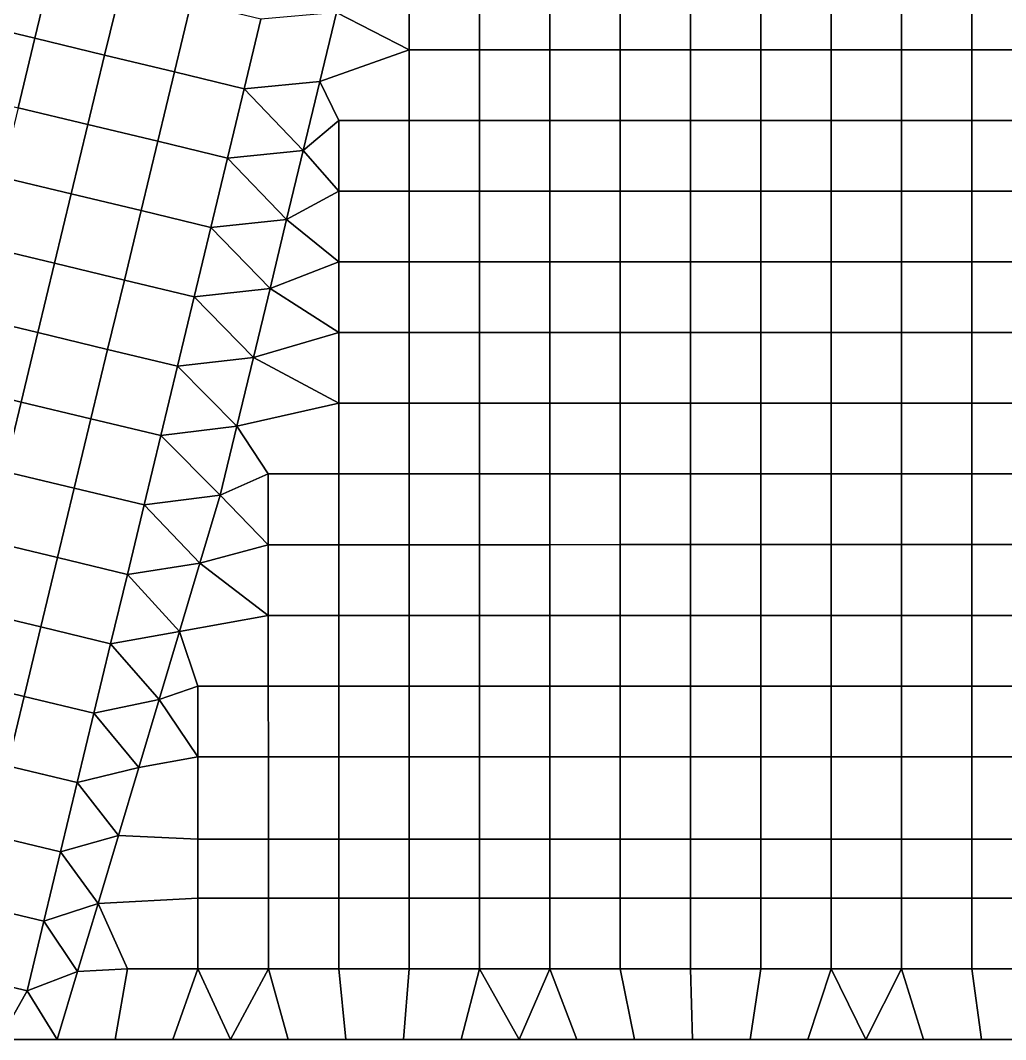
# Model space of a CAD drawing. Extents: x 0 to 37.4, y 0 to 43.4.
# Drawn here: x 16.29 to 24.62, y 0 to 8.62 of the extents above; entities that cross this region are included whole.
import ezdxf

# ---------------------------------------------------------------- set-up
doc = ezdxf.new("R2010")
doc.units = 0
doc.layers.get('0').update_dxf_attribs({"linetype": 'CONTINUOUS'})

msp = doc.modelspace()

# ---------------------------------------------------------------- linework, layer by layer
for p, q in [((17.977, 4.6061, 3), (17.977, 4.6061, 6)), ((17.977, 4.6061, 6), (17.977, 4.6061, 7)), ((17.977, 4.6061, 7), (17.977, 4.6061, 8)), ((17.977, 4.6061, 8), (17.977, 4.6061, 9))]:
    msp.add_line(p, q)
for points in [[(16.5501, 9.0596, 6), (15.9595, 9.2018, 6), (15.8182, 8.6147, 6), (16.4088, 8.4725, 6)], [(17.1406, 8.9175, 6), (16.5501, 9.0596, 6), (16.4088, 8.4725, 6), (16.9993, 8.3304, 6)], [(18.9599, 8.6895, 6), (19.5737, 8.3758, 6), (19.5737, 8.9741, 6)], [(19.5737, 8.3758, 6), (20.1688, 8.3758, 6), (20.1688, 8.9741, 6), (19.5737, 8.9741, 6)], [(20.1688, 8.3758, 6), (20.7638, 8.3759, 6), (20.7638, 8.9741, 6), (20.1688, 8.9741, 6)], [(20.7638, 8.3759, 6), (21.3588, 8.3759, 6), (21.3588, 8.9741, 6), (20.7638, 8.9741, 6)], [(21.3588, 8.3759, 6), (21.9538, 8.3759, 6), (21.9538, 8.9741, 6), (21.3588, 8.9741, 6)], [(21.9538, 8.3759, 6), (22.5489, 8.3759, 6), (22.5488, 8.9741, 6), (21.9538, 8.9741, 6)], [(22.5489, 8.3759, 6), (23.1439, 8.3759, 6), (23.1439, 8.9742, 6), (22.5488, 8.9741, 6)], [(23.1439, 8.3759, 6), (23.7389, 8.3759, 6), (23.7389, 8.9742, 6), (23.1439, 8.9742, 6)], [(23.7389, 8.3759, 6), (24.3339, 8.3759, 6), (24.3339, 8.9742, 6), (23.7389, 8.9742, 6)], [(24.3339, 8.3759, 6), (24.9289, 8.3759, 6), (24.9289, 8.9742, 6), (24.3339, 8.9742, 6)], [(17.7312, 8.7753, 6), (17.1406, 8.9175, 6), (16.9993, 8.3304, 6), (17.5899, 8.1883, 6)], [(18.3217, 8.6332, 6), (17.7312, 8.7753, 6), (17.5899, 8.1883, 6), (18.1804, 8.0461, 6)], [(18.9599, 8.6895, 6), (18.3217, 8.6332, 6), (18.1804, 8.0461, 6), (18.8195, 8.1061, 6)], [(18.8195, 8.1061, 6), (19.5737, 8.3758, 6), (18.9599, 8.6895, 6)], [(18.8195, 8.1061, 7), (18.8195, 8.1061, 6), (18.9599, 8.6895, 6), (18.9599, 8.6895, 7)], [(18.8195, 8.1061, 8), (18.8195, 8.1061, 7), (18.9599, 8.6895, 7), (18.9599, 8.6895, 8)], [(18.8195, 8.1061, 9), (18.8195, 8.1061, 8), (18.9599, 8.6895, 8), (18.9599, 8.6895, 9)], [(16.4088, 8.4725, 6), (15.8182, 8.6147, 6), (15.6769, 8.0276, 6), (16.2675, 7.8854, 6)], [(16.9993, 8.3304, 6), (16.4088, 8.4725, 6), (16.2675, 7.8854, 6), (16.858, 7.7433, 6)], [(18.8195, 8.1061, 6), (18.9787, 7.7776, 6), (19.5737, 7.7776, 6), (19.5737, 8.3758, 6)], [(19.5737, 7.7776, 6), (20.1688, 7.7776, 6), (20.1688, 8.3758, 6), (19.5737, 8.3758, 6)], [(20.1688, 7.7776, 6), (20.7638, 7.7776, 6), (20.7638, 8.3759, 6), (20.1688, 8.3758, 6)], [(20.7638, 7.7776, 6), (21.3588, 7.7776, 6), (21.3588, 8.3759, 6), (20.7638, 8.3759, 6)], [(21.3588, 7.7776, 6), (21.9538, 7.7776, 6), (21.9538, 8.3759, 6), (21.3588, 8.3759, 6)], [(21.9538, 7.7776, 6), (22.5489, 7.7776, 6), (22.5489, 8.3759, 6), (21.9538, 8.3759, 6)], [(22.5489, 7.7776, 6), (23.1439, 7.7776, 6), (23.1439, 8.3759, 6), (22.5489, 8.3759, 6)], [(23.1439, 7.7776, 6), (23.7389, 7.7776, 6), (23.7389, 8.3759, 6), (23.1439, 8.3759, 6)], [(23.7389, 7.7776, 6), (24.3339, 7.7776, 6), (24.3339, 8.3759, 6), (23.7389, 8.3759, 6)], [(24.3339, 7.7776, 6), (24.929, 7.7776, 6), (24.9289, 8.3759, 6), (24.3339, 8.3759, 6)], [(17.5899, 8.1883, 6), (16.9993, 8.3304, 6), (16.858, 7.7433, 6), (17.4486, 7.6012, 6)], [(18.1804, 8.0461, 6), (17.5899, 8.1883, 6), (17.4486, 7.6012, 6), (18.0391, 7.459, 6)], [(18.1804, 8.0461, 6), (18.0391, 7.459, 6), (18.6791, 7.5228, 6)], [(18.8195, 8.1061, 6), (18.1804, 8.0461, 6), (18.6791, 7.5228, 6)], [(18.6791, 7.5228, 6), (18.9787, 7.7776, 6), (18.8195, 8.1061, 6)], [(18.6791, 7.5228, 7), (18.6791, 7.5228, 6), (18.8195, 8.1061, 6), (18.8195, 8.1061, 7)], [(18.6791, 7.5228, 8), (18.6791, 7.5228, 7), (18.8195, 8.1061, 7), (18.8195, 8.1061, 8)], [(18.6791, 7.5228, 9), (18.6791, 7.5228, 8), (18.8195, 8.1061, 8), (18.8195, 8.1061, 9)], [(16.858, 7.7433, 6), (16.2675, 7.8854, 6), (16.1262, 7.2984, 6), (16.7167, 7.1562, 6)], [(18.6791, 7.5228, 6), (18.9787, 7.1793, 6), (18.9787, 7.7776, 6)], [(18.9787, 7.1793, 6), (19.5738, 7.1793, 6), (19.5737, 7.7776, 6), (18.9787, 7.7776, 6)], [(19.5738, 7.1793, 6), (20.1688, 7.1793, 6), (20.1688, 7.7776, 6), (19.5737, 7.7776, 6)], [(20.1688, 7.1793, 6), (20.7638, 7.1793, 6), (20.7638, 7.7776, 6), (20.1688, 7.7776, 6)], [(20.7638, 7.1793, 6), (21.3588, 7.1793, 6), (21.3588, 7.7776, 6), (20.7638, 7.7776, 6)], [(21.3588, 7.1793, 6), (21.9538, 7.1793, 6), (21.9538, 7.7776, 6), (21.3588, 7.7776, 6)], [(21.9538, 7.1793, 6), (22.5489, 7.1793, 6), (22.5489, 7.7776, 6), (21.9538, 7.7776, 6)], [(22.5489, 7.1793, 6), (23.1439, 7.1793, 6), (23.1439, 7.7776, 6), (22.5489, 7.7776, 6)], [(23.1439, 7.1793, 6), (23.7389, 7.1793, 6), (23.7389, 7.7776, 6), (23.1439, 7.7776, 6)], [(23.7389, 7.1793, 6), (24.3339, 7.1794, 6), (24.3339, 7.7776, 6), (23.7389, 7.7776, 6)], [(24.3339, 7.1794, 6), (24.929, 7.1794, 6), (24.929, 7.7776, 6), (24.3339, 7.7776, 6)], [(17.4486, 7.6012, 6), (16.858, 7.7433, 6), (16.7167, 7.1562, 6), (17.3073, 7.0141, 6)], [(18.0391, 7.459, 6), (17.4486, 7.6012, 6), (17.3073, 7.0141, 6), (17.8978, 6.8719, 6)], [(18.6791, 7.5228, 6), (18.0391, 7.459, 6), (18.5386, 6.9394, 6)], [(18.5386, 6.9394, 6), (18.9787, 7.1793, 6), (18.6791, 7.5228, 6)], [(18.5386, 6.9394, 7), (18.5386, 6.9394, 6), (18.6791, 7.5228, 6), (18.6791, 7.5228, 7)], [(18.5386, 6.9394, 8), (18.5386, 6.9394, 7), (18.6791, 7.5228, 7), (18.6791, 7.5228, 8)], [(18.5386, 6.9394, 9), (18.5386, 6.9394, 8), (18.6791, 7.5228, 8), (18.6791, 7.5228, 9)], [(18.0391, 7.459, 6), (17.8978, 6.8719, 6), (18.5386, 6.9394, 6)], [(16.7167, 7.1562, 6), (16.1262, 7.2984, 6), (15.9849, 6.7113, 6), (16.5754, 6.5691, 6)], [(18.5386, 6.9394, 6), (18.9787, 6.581, 6), (18.9787, 7.1793, 6)], [(18.9787, 6.581, 6), (19.5738, 6.581, 6), (19.5738, 7.1793, 6), (18.9787, 7.1793, 6)], [(19.5738, 6.581, 6), (20.1688, 6.581, 6), (20.1688, 7.1793, 6), (19.5738, 7.1793, 6)], [(20.1688, 6.581, 6), (20.7638, 6.581, 6), (20.7638, 7.1793, 6), (20.1688, 7.1793, 6)], [(20.7638, 6.581, 6), (21.3588, 6.5811, 6), (21.3588, 7.1793, 6), (20.7638, 7.1793, 6)], [(21.3588, 6.5811, 6), (21.9538, 6.5811, 6), (21.9538, 7.1793, 6), (21.3588, 7.1793, 6)], [(21.9538, 6.5811, 6), (22.5489, 6.5811, 6), (22.5489, 7.1793, 6), (21.9538, 7.1793, 6)], [(22.5489, 6.5811, 6), (23.1439, 6.5811, 6), (23.1439, 7.1793, 6), (22.5489, 7.1793, 6)], [(23.1439, 6.5811, 6), (23.7389, 6.5811, 6), (23.7389, 7.1793, 6), (23.1439, 7.1793, 6)], [(23.7389, 6.5811, 6), (24.3339, 6.5811, 6), (24.3339, 7.1794, 6), (23.7389, 7.1793, 6)], [(24.3339, 6.5811, 6), (24.929, 6.5811, 6), (24.929, 7.1794, 6), (24.3339, 7.1794, 6)], [(17.3073, 7.0141, 6), (16.7167, 7.1562, 6), (16.5754, 6.5691, 6), (17.166, 6.427, 6)], [(17.8978, 6.8719, 6), (17.3073, 7.0141, 6), (17.166, 6.427, 6), (17.7565, 6.2849, 6)], [(18.5386, 6.9394, 6), (17.8978, 6.8719, 6), (18.3982, 6.3561, 6)], [(18.3982, 6.3561, 6), (18.9787, 6.581, 6), (18.5386, 6.9394, 6)], [(18.3982, 6.3561, 7), (18.3982, 6.3561, 6), (18.5386, 6.9394, 6), (18.5386, 6.9394, 7)], [(18.3982, 6.3561, 8), (18.3982, 6.3561, 7), (18.5386, 6.9394, 7), (18.5386, 6.9394, 8)], [(18.3982, 6.3561, 9), (18.3982, 6.3561, 8), (18.5386, 6.9394, 8), (18.5386, 6.9394, 9)], [(17.8978, 6.8719, 6), (17.7565, 6.2849, 6), (18.3982, 6.3561, 6)], [(16.5754, 6.5691, 6), (15.9849, 6.7113, 6), (15.8436, 6.1242, 6), (16.4341, 5.9821, 6)], [(17.166, 6.427, 6), (16.5754, 6.5691, 6), (16.4341, 5.9821, 6), (17.0247, 5.8399, 6)], [(18.3982, 6.3561, 6), (18.9787, 5.9828, 6), (18.9787, 6.581, 6)], [(18.9787, 5.9828, 6), (19.5738, 5.9828, 6), (19.5738, 6.581, 6), (18.9787, 6.581, 6)], [(19.5738, 5.9828, 6), (20.1688, 5.9828, 6), (20.1688, 6.581, 6), (19.5738, 6.581, 6)], [(20.1688, 5.9828, 6), (20.7638, 5.9828, 6), (20.7638, 6.581, 6), (20.1688, 6.581, 6)], [(20.7638, 5.9828, 6), (21.3588, 5.9828, 6), (21.3588, 6.5811, 6), (20.7638, 6.581, 6)], [(21.3588, 5.9828, 6), (21.9539, 5.9828, 6), (21.9538, 6.5811, 6), (21.3588, 6.5811, 6)], [(21.9539, 5.9828, 6), (22.5489, 5.9828, 6), (22.5489, 6.5811, 6), (21.9538, 6.5811, 6)], [(22.5489, 5.9828, 6), (23.1439, 5.9828, 6), (23.1439, 6.5811, 6), (22.5489, 6.5811, 6)], [(23.1439, 5.9828, 6), (23.7389, 5.9828, 6), (23.7389, 6.5811, 6), (23.1439, 6.5811, 6)], [(23.7389, 5.9828, 6), (24.3339, 5.9828, 6), (24.3339, 6.5811, 6), (23.7389, 6.5811, 6)], [(24.3339, 5.9828, 6), (24.929, 5.9828, 6), (24.929, 6.5811, 6), (24.3339, 6.5811, 6)], [(17.7565, 6.2849, 6), (17.166, 6.427, 6), (17.0247, 5.8399, 6), (17.6152, 5.6978, 6)], [(18.3982, 6.3561, 6), (17.7565, 6.2849, 6), (18.2578, 5.7728, 6)], [(18.2578, 5.7728, 6), (18.9787, 5.9828, 6), (18.3982, 6.3561, 6)], [(18.2578, 5.7728, 7), (18.2578, 5.7728, 6), (18.3982, 6.3561, 6), (18.3982, 6.3561, 7)], [(18.2578, 5.7728, 8), (18.2578, 5.7728, 7), (18.3982, 6.3561, 7), (18.3982, 6.3561, 8)], [(18.2578, 5.7728, 9), (18.2578, 5.7728, 8), (18.3982, 6.3561, 8), (18.3982, 6.3561, 9)], [(17.7565, 6.2849, 6), (17.6152, 5.6978, 6), (18.2578, 5.7728, 6)], [(16.4341, 5.9821, 6), (15.8436, 6.1242, 6), (15.7023, 5.5371, 6), (16.2928, 5.395, 6)], [(17.0247, 5.8399, 6), (16.4341, 5.9821, 6), (16.2928, 5.395, 6), (16.8834, 5.2528, 6)], [(18.2578, 5.7728, 6), (18.9787, 5.3845, 6), (18.9787, 5.9828, 6)], [(18.9787, 5.3845, 6), (19.5738, 5.3845, 6), (19.5738, 5.9828, 6), (18.9787, 5.9828, 6)], [(19.5738, 5.3845, 6), (20.1688, 5.3845, 6), (20.1688, 5.9828, 6), (19.5738, 5.9828, 6)], [(20.1688, 5.3845, 6), (20.7638, 5.3845, 6), (20.7638, 5.9828, 6), (20.1688, 5.9828, 6)], [(20.7638, 5.3845, 6), (21.3588, 5.3845, 6), (21.3588, 5.9828, 6), (20.7638, 5.9828, 6)], [(21.3588, 5.3845, 6), (21.9539, 5.3845, 6), (21.9539, 5.9828, 6), (21.3588, 5.9828, 6)], [(21.9539, 5.3845, 6), (22.5489, 5.3845, 6), (22.5489, 5.9828, 6), (21.9539, 5.9828, 6)], [(22.5489, 5.3845, 6), (23.1439, 5.3845, 6), (23.1439, 5.9828, 6), (22.5489, 5.9828, 6)], [(23.1439, 5.3845, 6), (23.7389, 5.3845, 6), (23.7389, 5.9828, 6), (23.1439, 5.9828, 6)], [(23.7389, 5.3845, 6), (24.334, 5.3845, 6), (24.3339, 5.9828, 6), (23.7389, 5.9828, 6)], [(24.334, 5.3845, 6), (24.929, 5.3845, 6), (24.929, 5.9828, 6), (24.3339, 5.9828, 6)], [(17.6152, 5.6978, 6), (17.0247, 5.8399, 6), (16.8834, 5.2528, 6), (17.4739, 5.1107, 6)], [(17.6152, 5.6978, 6), (17.4739, 5.1107, 6), (18.1174, 5.1894, 6)], [(18.2578, 5.7728, 6), (17.6152, 5.6978, 6), (18.1174, 5.1894, 6)], [(18.1174, 5.1894, 6), (18.9787, 5.3845, 6), (18.2578, 5.7728, 6)], [(18.1174, 5.1894, 7), (18.1174, 5.1894, 6), (18.2578, 5.7728, 6), (18.2578, 5.7728, 7)], [(18.1174, 5.1894, 8), (18.1174, 5.1894, 7), (18.2578, 5.7728, 7), (18.2578, 5.7728, 8)], [(18.1174, 5.1894, 9), (18.1174, 5.1894, 8), (18.2578, 5.7728, 8), (18.2578, 5.7728, 9)], [(16.2928, 5.395, 6), (15.7023, 5.5371, 6), (15.561, 4.95, 6), (16.1515, 4.8079, 6)], [(16.8834, 5.2528, 6), (16.2928, 5.395, 6), (16.1515, 4.8079, 6), (16.7421, 4.6657, 6)], [(18.1174, 5.1894, 6), (18.3837, 4.7862, 6), (18.9788, 4.7862, 6), (18.9787, 5.3845, 6)], [(18.9788, 4.7862, 6), (19.5738, 4.7862, 6), (19.5738, 5.3845, 6), (18.9787, 5.3845, 6)], [(19.5738, 4.7862, 6), (20.1688, 4.7862, 6), (20.1688, 5.3845, 6), (19.5738, 5.3845, 6)], [(20.1688, 4.7862, 6), (20.7638, 4.7862, 6), (20.7638, 5.3845, 6), (20.1688, 5.3845, 6)], [(20.7638, 4.7862, 6), (21.3588, 4.7862, 6), (21.3588, 5.3845, 6), (20.7638, 5.3845, 6)], [(21.3588, 5.3845, 3), (20.7638, 5.3845, 3), (20.7638, 5.3845, 4), (21.3588, 5.3845, 4)], [(21.3588, 5.3845, 4), (20.7638, 5.3845, 4), (20.7638, 5.3845, 5), (21.3588, 5.3845, 5)], [(21.3588, 5.3845, 5), (20.7638, 5.3845, 5), (20.7638, 5.3845, 6), (21.3588, 5.3845, 6)], [(21.3588, 4.7862, 6), (21.9539, 4.7862, 6), (21.9539, 5.3845, 6), (21.3588, 5.3845, 6)], [(21.3588, 5.3845, 3), (21.3588, 5.3845, 4), (21.9539, 5.3845, 4), (21.9539, 5.3845, 3)], [(21.3588, 5.3845, 4), (21.3588, 5.3845, 5), (21.9539, 5.3845, 5), (21.9539, 5.3845, 4)], [(21.3588, 5.3845, 5), (21.3588, 5.3845, 6), (21.9539, 5.3845, 6), (21.9539, 5.3845, 5)], [(21.9539, 4.7862, 6), (22.5489, 4.7862, 6), (22.5489, 5.3845, 6), (21.9539, 5.3845, 6)], [(21.9539, 5.3845, 3), (21.9539, 5.3845, 4), (22.5489, 5.3845, 4), (22.5489, 5.3845, 3)], [(21.9539, 5.3845, 4), (21.9539, 5.3845, 5), (22.5489, 5.3845, 5), (22.5489, 5.3845, 4)], [(21.9539, 5.3845, 5), (21.9539, 5.3845, 6), (22.5489, 5.3845, 6), (22.5489, 5.3845, 5)], [(22.5489, 4.7862, 6), (23.1439, 4.7862, 6), (23.1439, 5.3845, 6), (22.5489, 5.3845, 6)], [(22.5489, 5.3845, 3), (22.5489, 5.3845, 4), (23.1439, 5.3845, 4), (23.1439, 5.3845, 3)], [(22.5489, 5.3845, 4), (22.5489, 5.3845, 5), (23.1439, 5.3845, 5), (23.1439, 5.3845, 4)], [(22.5489, 5.3845, 5), (22.5489, 5.3845, 6), (23.1439, 5.3845, 6), (23.1439, 5.3845, 5)], [(23.1439, 4.7862, 6), (23.7389, 4.7862, 6), (23.7389, 5.3845, 6), (23.1439, 5.3845, 6)], [(23.1439, 5.3845, 3), (23.1439, 5.3845, 4), (23.7389, 5.3845, 4), (23.7389, 5.3845, 3)], [(23.1439, 5.3845, 4), (23.1439, 5.3845, 5), (23.7389, 5.3845, 5), (23.7389, 5.3845, 4)], [(23.1439, 5.3845, 5), (23.1439, 5.3845, 6), (23.7389, 5.3845, 6), (23.7389, 5.3845, 5)], [(23.7389, 4.7862, 6), (24.334, 4.7863, 6), (24.334, 5.3845, 6), (23.7389, 5.3845, 6)], [(23.7389, 5.3845, 3), (23.7389, 5.3845, 4), (24.334, 5.3845, 4), (24.334, 5.3845, 3)], [(23.7389, 5.3845, 4), (23.7389, 5.3845, 5), (24.334, 5.3845, 5), (24.334, 5.3845, 4)], [(23.7389, 5.3845, 5), (23.7389, 5.3845, 6), (24.334, 5.3845, 6), (24.334, 5.3845, 5)], [(24.334, 4.7863, 6), (24.929, 4.7863, 6), (24.929, 5.3845, 6), (24.334, 5.3845, 6)], [(24.334, 5.3845, 3), (24.334, 5.3845, 4), (24.929, 5.3845, 4), (24.929, 5.3845, 3)], [(24.334, 5.3845, 4), (24.334, 5.3845, 5), (24.929, 5.3845, 5), (24.929, 5.3845, 4)], [(24.334, 5.3845, 5), (24.334, 5.3845, 6), (24.929, 5.3845, 6), (24.929, 5.3845, 5)], [(17.4739, 5.1107, 6), (16.8834, 5.2528, 6), (16.7421, 4.6657, 6), (17.3326, 4.5236, 6)], [(18.1174, 5.1894, 6), (17.4739, 5.1107, 6), (17.977, 4.6061, 6)], [(17.977, 4.6061, 6), (18.3837, 4.7862, 6), (18.1174, 5.1894, 6)], [(17.977, 4.6061, 6), (18.1174, 5.1894, 6), (18.1174, 5.1894, 7), (17.977, 4.6061, 7)], [(17.977, 4.6061, 7), (18.1174, 5.1894, 7), (18.1174, 5.1894, 8), (17.977, 4.6061, 8)], [(17.977, 4.6061, 8), (18.1174, 5.1894, 8), (18.1174, 5.1894, 9), (17.977, 4.6061, 9)], [(17.4739, 5.1107, 6), (17.3326, 4.5236, 6), (17.977, 4.6061, 6)], [(16.7421, 4.6657, 6), (16.1515, 4.8079, 6), (16.0102, 4.2208, 6), (16.6008, 4.0786, 6)], [(17.977, 4.6061, 6), (18.3837, 4.1879, 6), (18.3837, 4.7862, 6)], [(18.3837, 4.1879, 6), (18.9788, 4.1879, 6), (18.9788, 4.7862, 6), (18.3837, 4.7862, 6)], [(18.9788, 4.1879, 6), (19.5738, 4.1879, 6), (19.5738, 4.7862, 6), (18.9788, 4.7862, 6)], [(19.5738, 4.1879, 6), (20.1688, 4.1879, 6), (20.1688, 4.7862, 6), (19.5738, 4.7862, 6)], [(20.1688, 4.1879, 6), (20.7638, 4.1879, 6), (20.7638, 4.7862, 6), (20.1688, 4.7862, 6)], [(20.7638, 4.1879, 6), (21.3589, 4.188, 6), (21.3588, 4.7862, 6), (20.7638, 4.7862, 6)], [(21.3589, 4.188, 6), (21.9539, 4.188, 6), (21.9539, 4.7862, 6), (21.3588, 4.7862, 6)], [(21.9539, 4.188, 6), (22.5489, 4.188, 6), (22.5489, 4.7862, 6), (21.9539, 4.7862, 6)], [(22.5489, 4.188, 6), (23.1439, 4.188, 6), (23.1439, 4.7862, 6), (22.5489, 4.7862, 6)], [(23.1439, 4.188, 6), (23.7389, 4.188, 6), (23.7389, 4.7862, 6), (23.1439, 4.7862, 6)], [(23.7389, 4.188, 6), (24.334, 4.188, 6), (24.334, 4.7863, 6), (23.7389, 4.7862, 6)], [(24.334, 4.188, 6), (24.929, 4.188, 6), (24.929, 4.7863, 6), (24.334, 4.7863, 6)], [(17.3326, 4.5236, 6), (16.7421, 4.6657, 6), (16.6008, 4.0786, 6), (17.1913, 3.9365, 6)], [(17.977, 4.6061, 6), (17.3326, 4.5236, 6), (17.8047, 4.0303, 6)], [(17.8047, 4.0303, 6), (18.3837, 4.1879, 6), (17.977, 4.6061, 6)], [(17.8047, 4.0303, 6), (17.8047, 4.0303, 7), (17.977, 4.6061, 7), (17.977, 4.6061, 6)], [(17.8047, 4.0303, 7), (17.8047, 4.0303, 8), (17.977, 4.6061, 8), (17.977, 4.6061, 7)], [(17.8047, 4.0303, 8), (17.8047, 4.0303, 9), (17.977, 4.6061, 9), (17.977, 4.6061, 8)], [(17.3326, 4.5236, 6), (17.1913, 3.9365, 6), (17.8047, 4.0303, 6)], [(16.6008, 4.0786, 6), (16.0102, 4.2208, 6), (15.8689, 3.6337, 6), (16.4595, 3.4916, 6)], [(17.8047, 4.0303, 6), (18.3837, 3.5896, 6), (18.3837, 4.1879, 6)], [(18.3837, 3.5896, 6), (18.9788, 3.5897, 6), (18.9788, 4.1879, 6), (18.3837, 4.1879, 6)], [(18.9788, 3.5897, 6), (19.5738, 3.5897, 6), (19.5738, 4.1879, 6), (18.9788, 4.1879, 6)], [(19.5738, 3.5897, 6), (20.1688, 3.5897, 6), (20.1688, 4.1879, 6), (19.5738, 4.1879, 6)], [(20.1688, 3.5897, 6), (20.7638, 3.5897, 6), (20.7638, 4.1879, 6), (20.1688, 4.1879, 6)], [(20.7638, 3.5897, 6), (21.3589, 3.5897, 6), (21.3589, 4.188, 6), (20.7638, 4.1879, 6)], [(21.3589, 3.5897, 6), (21.9539, 3.5897, 6), (21.9539, 4.188, 6), (21.3589, 4.188, 6)], [(21.9539, 3.5897, 6), (22.5489, 3.5897, 6), (22.5489, 4.188, 6), (21.9539, 4.188, 6)], [(22.5489, 3.5897, 6), (23.1439, 3.5897, 6), (23.1439, 4.188, 6), (22.5489, 4.188, 6)], [(23.1439, 3.5897, 6), (23.7389, 3.5897, 6), (23.7389, 4.188, 6), (23.1439, 4.188, 6)], [(23.7389, 3.5897, 6), (24.334, 3.5897, 6), (24.334, 4.188, 6), (23.7389, 4.188, 6)], [(24.334, 3.5897, 6), (24.929, 3.5897, 6), (24.929, 4.188, 6), (24.334, 4.188, 6)], [(17.1913, 3.9365, 6), (16.6008, 4.0786, 6), (16.4595, 3.4916, 6), (17.05, 3.3494, 6)], [(17.8047, 4.0303, 6), (17.1913, 3.9365, 6), (17.6324, 3.4546, 6)], [(17.6324, 3.4546, 6), (18.3837, 3.5896, 6), (17.8047, 4.0303, 6)], [(17.6324, 3.4546, 6), (17.6324, 3.4546, 7), (17.8047, 4.0303, 7), (17.8047, 4.0303, 6)], [(17.6324, 3.4546, 7), (17.6324, 3.4546, 8), (17.8047, 4.0303, 8), (17.8047, 4.0303, 7)], [(17.6324, 3.4546, 8), (17.6324, 3.4546, 9), (17.8047, 4.0303, 9), (17.8047, 4.0303, 8)], [(17.6324, 3.4546, 6), (17.1913, 3.9365, 6), (17.05, 3.3494, 6)], [(16.4595, 3.4916, 6), (15.8689, 3.6337, 6), (15.7276, 3.0466, 6), (16.3181, 2.9045, 6)], [(17.6324, 3.4546, 6), (17.7887, 2.9914, 6), (18.3837, 2.9914, 6), (18.3837, 3.5896, 6)], [(18.3837, 2.9914, 6), (18.9788, 2.9914, 6), (18.9788, 3.5897, 6), (18.3837, 3.5896, 6)], [(18.9788, 2.9914, 6), (19.5738, 2.9914, 6), (19.5738, 3.5897, 6), (18.9788, 3.5897, 6)], [(19.5738, 2.9914, 6), (20.1688, 2.9914, 6), (20.1688, 3.5897, 6), (19.5738, 3.5897, 6)], [(20.1688, 2.9914, 6), (20.7638, 2.9914, 6), (20.7638, 3.5897, 6), (20.1688, 3.5897, 6)], [(20.7638, 2.9914, 6), (21.3589, 2.9914, 6), (21.3589, 3.5897, 6), (20.7638, 3.5897, 6)], [(21.3589, 2.9914, 6), (21.9539, 2.9914, 6), (21.9539, 3.5897, 6), (21.3589, 3.5897, 6)], [(21.9539, 2.9914, 6), (22.5489, 2.9914, 6), (22.5489, 3.5897, 6), (21.9539, 3.5897, 6)], [(22.5489, 2.9914, 6), (23.1439, 2.9914, 6), (23.1439, 3.5897, 6), (22.5489, 3.5897, 6)], [(23.1439, 2.9914, 6), (23.739, 2.9914, 6), (23.7389, 3.5897, 6), (23.1439, 3.5897, 6)], [(23.739, 2.9914, 6), (24.334, 2.9914, 6), (24.334, 3.5897, 6), (23.7389, 3.5897, 6)], [(24.334, 2.9914, 6), (24.929, 2.9914, 6), (24.929, 3.5897, 6), (24.334, 3.5897, 6)], [(17.05, 3.3494, 6), (16.4595, 3.4916, 6), (16.3181, 2.9045, 6), (16.9087, 2.7623, 6)], [(17.6324, 3.4546, 6), (17.05, 3.3494, 6), (17.4601, 2.8789, 6)], [(17.4601, 2.8789, 6), (17.7887, 2.9914, 6), (17.6324, 3.4546, 6)], [(17.4601, 2.8789, 6), (17.4601, 2.8789, 7), (17.6324, 3.4546, 7), (17.6324, 3.4546, 6)], [(17.4601, 2.8789, 7), (17.4601, 2.8789, 8), (17.6324, 3.4546, 8), (17.6324, 3.4546, 7)], [(17.4601, 2.8789, 8), (17.4601, 2.8789, 9), (17.6324, 3.4546, 9), (17.6324, 3.4546, 8)], [(17.4601, 2.8789, 6), (17.05, 3.3494, 6), (16.9087, 2.7623, 6)], [(16.3181, 2.9045, 6), (15.7276, 3.0466, 6), (15.5863, 2.4595, 6), (16.1768, 2.3174, 6)], [(17.4601, 2.8789, 6), (17.7887, 2.3931, 6), (17.7887, 2.9914, 6)], [(17.7887, 2.3931, 6), (18.3838, 2.3931, 6), (18.3837, 2.9914, 6), (17.7887, 2.9914, 6)], [(18.3838, 2.3931, 6), (18.9788, 2.3931, 6), (18.9788, 2.9914, 6), (18.3837, 2.9914, 6)], [(18.9788, 2.3931, 6), (19.5738, 2.3931, 6), (19.5738, 2.9914, 6), (18.9788, 2.9914, 6)], [(19.5738, 2.3931, 6), (20.1688, 2.3931, 6), (20.1688, 2.9914, 6), (19.5738, 2.9914, 6)], [(20.1688, 2.3931, 6), (20.7638, 2.3931, 6), (20.7638, 2.9914, 6), (20.1688, 2.9914, 6)], [(20.7638, 2.3931, 6), (21.3589, 2.3931, 6), (21.3589, 2.9914, 6), (20.7638, 2.9914, 6)], [(21.3589, 2.3931, 6), (21.9539, 2.3931, 6), (21.9539, 2.9914, 6), (21.3589, 2.9914, 6)], [(21.9539, 2.3931, 6), (22.5489, 2.3931, 6), (22.5489, 2.9914, 6), (21.9539, 2.9914, 6)], [(22.5489, 2.3931, 6), (23.1439, 2.3932, 6), (23.1439, 2.9914, 6), (22.5489, 2.9914, 6)], [(23.1439, 2.3932, 6), (23.739, 2.3932, 6), (23.739, 2.9914, 6), (23.1439, 2.9914, 6)], [(23.739, 2.3932, 6), (24.334, 2.3932, 6), (24.334, 2.9914, 6), (23.739, 2.9914, 6)], [(24.334, 2.3932, 6), (24.929, 2.3932, 6), (24.929, 2.9914, 6), (24.334, 2.9914, 6)], [(16.9087, 2.7623, 6), (16.3181, 2.9045, 6), (16.1768, 2.3174, 6), (16.7674, 2.1753, 6)], [(17.4601, 2.8789, 6), (16.9087, 2.7623, 6), (17.2879, 2.3031, 6)], [(17.2879, 2.3031, 6), (17.7887, 2.3931, 6), (17.4601, 2.8789, 6)], [(17.2879, 2.3031, 6), (17.2879, 2.3031, 7), (17.4601, 2.8789, 7), (17.4601, 2.8789, 6)], [(17.2879, 2.3031, 7), (17.2879, 2.3031, 8), (17.4601, 2.8789, 8), (17.4601, 2.8789, 7)], [(17.2879, 2.3031, 8), (17.2879, 2.3031, 9), (17.4601, 2.8789, 9), (17.4601, 2.8789, 8)], [(17.2879, 2.3031, 6), (16.9087, 2.7623, 6), (16.7674, 2.1753, 6)], [(17.1156, 1.7274, 6), (17.7887, 1.6948, 6), (17.7887, 2.3931, 6), (17.2879, 2.3031, 6)], [(17.7887, 1.6948, 6), (18.3838, 1.6948, 6), (18.3838, 2.3931, 6), (17.7887, 2.3931, 6)], [(18.3838, 1.6948, 6), (18.9788, 1.6948, 6), (18.9788, 2.3931, 6), (18.3838, 2.3931, 6)], [(18.9788, 1.6948, 6), (19.5738, 1.6948, 6), (19.5738, 2.3931, 6), (18.9788, 2.3931, 6)], [(19.5738, 1.6948, 6), (20.1688, 1.6948, 6), (20.1688, 2.3931, 6), (19.5738, 2.3931, 6)], [(20.1688, 1.6948, 6), (20.7639, 1.6949, 6), (20.7638, 2.3931, 6), (20.1688, 2.3931, 6)], [(20.7639, 1.6949, 6), (21.3589, 1.6949, 6), (21.3589, 2.3931, 6), (20.7638, 2.3931, 6)], [(21.3589, 1.6949, 6), (21.9539, 1.6949, 6), (21.9539, 2.3931, 6), (21.3589, 2.3931, 6)], [(21.9539, 1.6949, 6), (22.5489, 1.6949, 6), (22.5489, 2.3931, 6), (21.9539, 2.3931, 6)], [(22.5489, 1.6949, 6), (23.1439, 1.6949, 6), (23.1439, 2.3932, 6), (22.5489, 2.3931, 6)], [(23.1439, 1.6949, 6), (23.739, 1.6949, 6), (23.739, 2.3932, 6), (23.1439, 2.3932, 6)], [(23.739, 1.6949, 6), (24.334, 1.6949, 6), (24.334, 2.3932, 6), (23.739, 2.3932, 6)], [(24.334, 1.6949, 6), (24.929, 1.6949, 6), (24.929, 2.3932, 6), (24.334, 2.3932, 6)], [(16.7674, 2.1753, 6), (16.1768, 2.3174, 6), (16.0355, 1.7303, 6), (16.6261, 1.5882, 6)], [(17.2879, 2.3031, 6), (16.7674, 2.1753, 6), (17.1156, 1.7274, 6)], [(17.2879, 2.3031, 6), (17.1156, 1.7274, 6), (17.1156, 1.7274, 7), (17.2879, 2.3031, 7)], [(17.2879, 2.3031, 7), (17.1156, 1.7274, 7), (17.1156, 1.7274, 8), (17.2879, 2.3031, 8)], [(17.2879, 2.3031, 8), (17.1156, 1.7274, 8), (17.1156, 1.7274, 9), (17.2879, 2.3031, 9)], [(17.1156, 1.7274, 6), (16.7674, 2.1753, 6), (16.6261, 1.5882, 6)], [(16.6261, 1.5882, 6), (16.0355, 1.7303, 6), (15.8942, 1.1432, 6), (16.4848, 1.0011, 6)], [(17.1156, 1.7274, 6), (16.6261, 1.5882, 6), (16.9433, 1.1517, 6)], [(16.9433, 1.1517, 4.86), (17.7887, 1.1966, 4.86), (17.7887, 1.6948, 4.86), (17.1156, 1.7274, 4.86)], [(16.9433, 1.1517, 2.86), (16.9433, 1.1517, 3.86), (17.1156, 1.7274, 3.86), (17.1156, 1.7274, 2.86)], [(16.9433, 1.1517, 3.86), (16.9433, 1.1517, 4.86), (17.1156, 1.7274, 4.86), (17.1156, 1.7274, 3.86)], [(17.1156, 1.7274, 4.86), (16.9433, 1.1517, 4.86), (16.9433, 1.1517, 6), (17.1156, 1.7274, 6)], [(17.1156, 1.7274, 6), (16.9433, 1.1517, 6), (16.9433, 1.1517, 7), (17.1156, 1.7274, 7)], [(17.1156, 1.7274, 7), (16.9433, 1.1517, 7), (16.9433, 1.1517, 8), (17.1156, 1.7274, 8)], [(17.1156, 1.7274, 8), (16.9433, 1.1517, 8), (16.9433, 1.1517, 9), (17.1156, 1.7274, 9)], [(17.7887, 1.6948, 2.86), (17.1156, 1.7274, 2.86), (17.1156, 1.7274, 3.86), (17.7887, 1.6948, 3.86)], [(17.7887, 1.6948, 3.86), (17.1156, 1.7274, 3.86), (17.1156, 1.7274, 4.86), (17.7887, 1.6948, 4.86)], [(17.7887, 1.6948, 4.86), (17.1156, 1.7274, 4.86), (17.1156, 1.7274, 6), (17.7887, 1.6948, 6)], [(17.7887, 1.6948, 6), (17.1156, 1.7274, 6), (17.1156, 1.7274, 7), (17.7887, 1.6948, 7)], [(17.7887, 1.6948, 7), (17.1156, 1.7274, 7), (17.1156, 1.7274, 8), (17.7887, 1.6948, 8)], [(17.7887, 1.6948, 8), (17.1156, 1.7274, 8), (17.1156, 1.7274, 9), (17.7887, 1.6948, 9)], [(17.7887, 1.1966, 4.86), (18.3838, 1.1966, 4.86), (18.3838, 1.6948, 4.86), (17.7887, 1.6948, 4.86)], [(18.3838, 1.6948, 2.86), (17.7887, 1.6948, 2.86), (17.7887, 1.6948, 3.86), (18.3838, 1.6948, 3.86)], [(18.3838, 1.6948, 3.86), (17.7887, 1.6948, 3.86), (17.7887, 1.6948, 4.86), (18.3838, 1.6948, 4.86)], [(18.3838, 1.6948, 4.86), (17.7887, 1.6948, 4.86), (17.7887, 1.6948, 6), (18.3838, 1.6948, 6)], [(18.3838, 1.6948, 6), (17.7887, 1.6948, 6), (17.7887, 1.6948, 7), (18.3838, 1.6948, 7)], [(18.3838, 1.6948, 7), (17.7887, 1.6948, 7), (17.7887, 1.6948, 8), (18.3838, 1.6948, 8)], [(18.3838, 1.6948, 8), (17.7887, 1.6948, 8), (17.7887, 1.6948, 9), (18.3838, 1.6948, 9)], [(18.3838, 1.1966, 4.86), (18.9788, 1.1966, 4.86), (18.9788, 1.6948, 4.86), (18.3838, 1.6948, 4.86)], [(18.9788, 1.6948, 2.86), (18.3838, 1.6948, 2.86), (18.3838, 1.6948, 3.86), (18.9788, 1.6948, 3.86)], [(18.9788, 1.6948, 3.86), (18.3838, 1.6948, 3.86), (18.3838, 1.6948, 4.86), (18.9788, 1.6948, 4.86)], [(18.9788, 1.6948, 4.86), (18.3838, 1.6948, 4.86), (18.9788, 1.6948, 5.43)], [(18.9788, 1.6948, 5.43), (18.3838, 1.6948, 4.86), (18.3838, 1.6948, 6)], [(18.9788, 1.6948, 5.43), (18.3838, 1.6948, 6), (18.9788, 1.6948, 6)], [(18.9788, 1.6948, 6), (18.3838, 1.6948, 6), (18.3838, 1.6948, 7), (18.9788, 1.6948, 7)], [(18.9788, 1.6948, 7), (18.3838, 1.6948, 7), (18.3838, 1.6948, 8), (18.9788, 1.6948, 8)], [(18.9788, 1.6948, 8), (18.3838, 1.6948, 8), (18.3838, 1.6948, 9), (18.9788, 1.6948, 9)], [(18.9788, 1.1966, 4.86), (19.5738, 1.1966, 4.86), (19.5738, 1.6948, 4.86), (18.9788, 1.6948, 4.86)], [(19.5738, 1.6948, 4.86), (18.9788, 1.6948, 4.86), (18.9788, 1.6948, 5.43), (19.5738, 1.6948, 5.43)], [(19.5738, 1.6948, 5.43), (18.9788, 1.6948, 5.43), (18.9788, 1.6948, 6), (19.5738, 1.6948, 6)], [(19.5738, 1.1966, 4.86), (20.1688, 1.1966, 4.86), (20.1688, 1.6948, 4.86), (19.5738, 1.6948, 4.86)], [(19.5738, 1.6948, 4.86), (19.5738, 1.6948, 5.43), (20.1688, 1.6948, 5.43), (20.1688, 1.6948, 4.86)], [(20.1688, 1.6948, 5.43), (19.5738, 1.6948, 5.43), (19.5738, 1.6948, 6), (20.1688, 1.6948, 6)], [(20.1688, 1.1966, 4.86), (20.7639, 1.1966, 4.86), (20.7639, 1.6949, 4.86), (20.1688, 1.6948, 4.86)], [(20.1688, 1.6948, 4.86), (20.1688, 1.6948, 5.43), (20.7639, 1.6949, 5.43), (20.7639, 1.6949, 4.86)], [(20.1688, 1.6948, 5.43), (20.1688, 1.6948, 6), (20.7639, 1.6949, 6), (20.7639, 1.6949, 5.43)], [(20.7639, 1.1966, 4.86), (21.3589, 1.1966, 4.86), (21.3589, 1.6949, 4.86), (20.7639, 1.6949, 4.86)], [(20.7639, 1.6949, 4.86), (20.7639, 1.6949, 5.43), (21.3589, 1.6949, 5.43), (21.3589, 1.6949, 4.86)], [(20.7639, 1.6949, 5.43), (20.7639, 1.6949, 6), (21.3589, 1.6949, 6), (21.3589, 1.6949, 5.43)], [(21.3589, 1.1966, 4.86), (21.9539, 1.1966, 4.86), (21.9539, 1.6949, 4.86), (21.3589, 1.6949, 4.86)], [(21.3589, 1.6949, 4.86), (21.3589, 1.6949, 5.43), (21.9539, 1.6949, 5.43), (21.9539, 1.6949, 4.86)], [(21.3589, 1.6949, 5.43), (21.3589, 1.6949, 6), (21.9539, 1.6949, 6), (21.9539, 1.6949, 5.43)], [(21.9539, 1.1966, 4.86), (22.5489, 1.1966, 4.86), (22.5489, 1.6949, 4.86), (21.9539, 1.6949, 4.86)], [(21.9539, 1.6949, 4.86), (21.9539, 1.6949, 5.43), (22.5489, 1.6949, 5.43), (22.5489, 1.6949, 4.86)], [(21.9539, 1.6949, 5.43), (21.9539, 1.6949, 6), (22.5489, 1.6949, 6), (22.5489, 1.6949, 5.43)], [(22.5489, 1.1966, 4.86), (23.1439, 1.1966, 4.86), (23.1439, 1.6949, 4.86), (22.5489, 1.6949, 4.86)], [(22.5489, 1.6949, 4.86), (22.5489, 1.6949, 5.43), (23.1439, 1.6949, 5.43), (23.1439, 1.6949, 4.86)], [(22.5489, 1.6949, 5.43), (22.5489, 1.6949, 6), (23.1439, 1.6949, 6), (23.1439, 1.6949, 5.43)], [(23.1439, 1.1966, 4.86), (23.739, 1.1966, 4.86), (23.739, 1.6949, 4.86), (23.1439, 1.6949, 4.86)], [(23.1439, 1.6949, 4.86), (23.1439, 1.6949, 5.43), (23.739, 1.6949, 5.43), (23.739, 1.6949, 4.86)], [(23.1439, 1.6949, 5.43), (23.1439, 1.6949, 6), (23.739, 1.6949, 6), (23.739, 1.6949, 5.43)], [(23.739, 1.1966, 4.86), (24.334, 1.1966, 4.86), (24.334, 1.6949, 4.86), (23.739, 1.6949, 4.86)], [(23.739, 1.6949, 4.86), (23.739, 1.6949, 5.43), (24.334, 1.6949, 5.43), (24.334, 1.6949, 4.86)], [(23.739, 1.6949, 5.43), (23.739, 1.6949, 6), (24.334, 1.6949, 6), (24.334, 1.6949, 5.43)], [(24.334, 1.1966, 4.86), (24.929, 1.1966, 4.86), (24.929, 1.6949, 4.86), (24.334, 1.6949, 4.86)], [(24.334, 1.6949, 4.86), (24.334, 1.6949, 5.43), (24.929, 1.6949, 5.43), (24.929, 1.6949, 4.86)], [(24.334, 1.6949, 5.43), (24.334, 1.6949, 6), (24.929, 1.6949, 6), (24.929, 1.6949, 5.43)], [(16.9433, 1.1517, 6), (16.6261, 1.5882, 6), (16.4848, 1.0011, 6)], [(16.4848, 1.0011, 6), (15.8942, 1.1432, 6), (15.7529, 0.5561, 6), (16.3435, 0.414, 6)], [(16.9433, 1.1517, 6), (16.4848, 1.0011, 6), (16.771, 0.5759, 6)], [(16.771, 0.5759, 4.86), (17.1937, 0.5983, 4.86), (16.9433, 1.1517, 4.86)], [(16.771, 0.5759, 2.86), (16.771, 0.5759, 3.86), (16.9433, 1.1517, 3.86), (16.9433, 1.1517, 2.86)], [(16.9433, 1.1517, 3.86), (16.771, 0.5759, 3.86), (16.771, 0.5759, 4.86), (16.9433, 1.1517, 4.86)], [(16.9433, 1.1517, 4.86), (16.771, 0.5759, 4.86), (16.771, 0.5759, 6), (16.9433, 1.1517, 6)], [(16.9433, 1.1517, 6), (16.771, 0.5759, 6), (16.771, 0.5759, 7), (16.9433, 1.1517, 7)], [(16.9433, 1.1517, 7), (16.771, 0.5759, 7), (16.771, 0.5759, 8), (16.9433, 1.1517, 8)], [(16.9433, 1.1517, 8), (16.771, 0.5759, 8), (16.771, 0.5759, 9), (16.9433, 1.1517, 9)], [(16.9433, 1.1517, 4.86), (17.1937, 0.5983, 4.86), (17.7887, 0.5983, 4.86), (17.7887, 1.1966, 4.86)], [(17.7887, 0.5983, 4.86), (18.3838, 0.5983, 4.86), (18.3838, 1.1966, 4.86), (17.7887, 1.1966, 4.86)], [(18.3838, 0.5983, 4.86), (18.9788, 0.5983, 4.86), (18.9788, 1.1966, 4.86), (18.3838, 1.1966, 4.86)], [(18.9788, 0.5983, 4.86), (19.5738, 0.5983, 4.86), (19.5738, 1.1966, 4.86), (18.9788, 1.1966, 4.86)], [(19.5738, 0.5983, 4.86), (20.1688, 0.5983, 4.86), (20.1688, 1.1966, 4.86), (19.5738, 1.1966, 4.86)], [(20.1688, 0.5983, 4.86), (20.7639, 0.5983, 4.86), (20.7639, 1.1966, 4.86), (20.1688, 1.1966, 4.86)], [(20.7639, 0.5983, 4.86), (21.3589, 0.5983, 4.86), (21.3589, 1.1966, 4.86), (20.7639, 1.1966, 4.86)], [(21.3589, 0.5983, 4.86), (21.9539, 0.5983, 4.86), (21.9539, 1.1966, 4.86), (21.3589, 1.1966, 4.86)], [(21.9539, 0.5983, 4.86), (22.5489, 0.5983, 4.86), (22.5489, 1.1966, 4.86), (21.9539, 1.1966, 4.86)], [(22.5489, 0.5983, 4.86), (23.144, 0.5983, 4.86), (23.1439, 1.1966, 4.86), (22.5489, 1.1966, 4.86)], [(23.144, 0.5983, 4.86), (23.739, 0.5983, 4.86), (23.739, 1.1966, 4.86), (23.1439, 1.1966, 4.86)], [(23.739, 0.5983, 4.86), (24.334, 0.5983, 4.86), (24.334, 1.1966, 4.86), (23.739, 1.1966, 4.86)], [(24.334, 0.5983, 4.86), (24.929, 0.5984, 4.86), (24.929, 1.1966, 4.86), (24.334, 1.1966, 4.86)], [(16.771, 0.5759, 6), (16.4848, 1.0011, 6), (16.3435, 0.414, 6)], [(15.7529, 0.5561, 6), (15.6223, 0.0002, 6), (16.1105, 0.0002, 6), (16.3435, 0.414, 6)], [(16.771, 0.5759, 6), (16.3435, 0.414, 6), (16.5987, 0.0002, 6)], [(16.5987, 0.0002, 4.86), (17.0869, 0.0002, 4.86), (17.1937, 0.5983, 4.86), (16.771, 0.5759, 4.86)], [(16.771, 0.5759, 2.86), (16.5987, 0.0002, 2.86), (16.5987, 0.0002, 3)], [(16.771, 0.5759, 2.86), (16.5987, 0.0002, 3), (16.5987, 0.0002, 3.86), (16.771, 0.5759, 3.86)], [(16.771, 0.5759, 3.86), (16.5987, 0.0002, 3.86), (16.5987, 0.0002, 4)], [(16.771, 0.5759, 3.86), (16.5987, 0.0002, 4), (16.5987, 0.0002, 4.86), (16.771, 0.5759, 4.86)], [(16.771, 0.5759, 4.86), (16.5987, 0.0002, 4.86), (16.5987, 0.0002, 5)], [(16.771, 0.5759, 4.86), (16.5987, 0.0002, 5), (16.5987, 0.0002, 5.86), (16.771, 0.5759, 6)], [(16.771, 0.5759, 6), (16.5987, 0.0002, 5.86), (16.5987, 0.0002, 6)], [(16.771, 0.5759, 7), (16.771, 0.5759, 6), (16.5987, 0.0002, 6), (16.5987, 0.0002, 6.86)], [(16.771, 0.5759, 7), (16.5987, 0.0002, 6.86), (16.5987, 0.0002, 7)], [(16.771, 0.5759, 8), (16.771, 0.5759, 7), (16.5987, 0.0002, 7), (16.5987, 0.0002, 7.86)], [(16.771, 0.5759, 8), (16.5987, 0.0002, 7.86), (16.5987, 0.0002, 8)], [(16.771, 0.5759, 9), (16.771, 0.5759, 8), (16.5987, 0.0002, 8), (16.5987, 0.0002, 9)], [(17.1937, 0.5983, 4.86), (17.0869, 0.0002, 4.86), (17.5751, 0.0002, 4.86), (17.7887, 0.5983, 4.86)], [(17.7887, 0.5983, 4.86), (17.5751, 0.0002, 4.86), (18.0633, 0.0002, 4.86)], [(17.7887, 0.5983, 4.86), (18.0633, 0.0002, 4.86), (18.3838, 0.5983, 4.86)], [(18.3838, 0.5983, 4.86), (18.0633, 0.0002, 4.86), (18.5515, 0.0002, 4.86)], [(18.3838, 0.5983, 4.86), (18.5515, 0.0002, 4.86), (19.0397, 0.0002, 4.86), (18.9788, 0.5983, 4.86)], [(18.9788, 0.5983, 4.86), (19.0397, 0.0002, 4.86), (19.5279, 0.0002, 4.86), (19.5738, 0.5983, 4.86)], [(19.5738, 0.5983, 4.86), (19.5279, 0.0002, 4.86), (20.0161, 0.0002, 4.86), (20.1688, 0.5983, 4.86)], [(20.1688, 0.5983, 4.86), (20.0161, 0.0002, 4.86), (20.5043, 0.0002, 4.86)], [(20.7639, 0.5983, 4.86), (20.1688, 0.5983, 4.86), (20.5043, 0.0002, 4.86)], [(20.7639, 0.5983, 4.86), (20.5043, 0.0002, 4.86), (20.993, 0.0002, 4.86)], [(21.3589, 0.5983, 4.86), (20.7639, 0.5983, 4.86), (20.993, 0.0002, 4.86), (21.4818, 0.0002, 4.86)], [(21.9539, 0.5983, 4.86), (21.3589, 0.5983, 4.86), (21.4818, 0.0002, 4.86), (21.9706, 0.0002, 4.86)], [(22.5489, 0.5983, 4.86), (21.9539, 0.5983, 4.86), (21.9706, 0.0002, 4.86), (22.4593, 0.0002, 4.86)], [(22.5489, 0.5983, 4.86), (22.4593, 0.0002, 4.86), (22.948, 0.0002, 4.86), (23.144, 0.5983, 4.86)], [(23.144, 0.5983, 4.86), (22.948, 0.0002, 4.86), (23.4368, 0.0002, 4.86)], [(23.739, 0.5983, 4.86), (23.144, 0.5983, 4.86), (23.4368, 0.0002, 4.86)], [(23.739, 0.5983, 4.86), (23.4368, 0.0002, 4.86), (23.9256, 0.0002, 4.86)], [(24.334, 0.5983, 4.86), (23.739, 0.5983, 4.86), (23.9256, 0.0002, 4.86), (24.4143, 0.0002, 4.86)], [(24.929, 0.5984, 4.86), (24.334, 0.5983, 4.86), (24.4143, 0.0002, 4.86), (24.903, 0.0002, 4.86)], [(16.3435, 0.414, 6), (16.1105, 0.0002, 6), (16.5987, 0.0002, 6)], [(16.1105, 0.0002, 3), (16.5987, 0.0002, 3), (16.5987, 0.0002, 4), (16.1105, 0.0002, 4)], [(16.1105, 0.0002, 4), (16.5987, 0.0002, 4), (16.5987, 0.0002, 5), (16.1105, 0.0002, 5)], [(16.1105, 0.0002, 5), (16.5987, 0.0002, 5), (16.5987, 0.0002, 6), (16.1105, 0.0002, 6)], [(16.1105, 0.0002, 6), (16.5987, 0.0002, 6), (16.5987, 0.0002, 7), (16.1105, 0.0002, 7)], [(16.1105, 0.0002, 7), (16.5987, 0.0002, 7), (16.5987, 0.0002, 8), (16.1105, 0.0002, 8)], [(16.1105, 0.0002, 8), (16.5987, 0.0002, 8), (16.5987, 0.0002, 9), (16.1105, 0.0002, 9)], [(16.5987, 0.0002, 2.86), (17.0869, 0.0002, 2.86), (17.0869, 0.0002, 3.86), (16.5987, 0.0002, 3.86)], [(16.5987, 0.0002, 3.86), (17.0869, 0.0002, 3.86), (17.0869, 0.0002, 4.86), (16.5987, 0.0002, 4.86)], [(16.5987, 0.0002, 4.86), (17.0869, 0.0002, 4.86), (17.0869, 0.0002, 5.86), (16.5987, 0.0002, 5.86)], [(16.5987, 0.0002, 5.86), (17.0869, 0.0002, 5.86), (17.0869, 0.0002, 6.86), (16.5987, 0.0002, 6.86)], [(16.5987, 0.0002, 6.86), (17.0869, 0.0002, 6.86), (17.0869, 0.0002, 7.86), (16.5987, 0.0002, 7.86)], [(17.0869, 0.0002, 7.86), (16.5987, 0.0002, 7.86), (16.5987, 0.0002, 8)], [(17.0869, 0.0002, 7.86), (16.5987, 0.0002, 8), (16.5987, 0.0002, 9), (17.0869, 0.0002, 9)], [(17.0869, 0.0002, 2.86), (17.5751, 0.0002, 2.86), (17.5751, 0.0002, 3.86), (17.0869, 0.0002, 3.86)], [(17.0869, 0.0002, 3.86), (17.5751, 0.0002, 3.86), (17.5751, 0.0002, 4.86), (17.0869, 0.0002, 4.86)], [(17.0869, 0.0002, 4.86), (17.5751, 0.0002, 4.86), (17.5751, 0.0002, 5.86), (17.0869, 0.0002, 5.86)], [(17.0869, 0.0002, 5.86), (17.5751, 0.0002, 5.86), (17.5751, 0.0002, 6.86), (17.0869, 0.0002, 6.86)], [(17.0869, 0.0002, 6.86), (17.5751, 0.0002, 6.86), (17.5751, 0.0002, 7.86), (17.0869, 0.0002, 7.86)], [(17.0869, 0.0002, 7.86), (17.0869, 0.0002, 9), (17.5751, 0.0002, 9), (17.5751, 0.0002, 7.86)], [(17.5751, 0.0002, 2.86), (18.0633, 0.0002, 2.86), (18.0633, 0.0002, 3.86), (17.5751, 0.0002, 3.86)], [(17.5751, 0.0002, 3.86), (18.0633, 0.0002, 3.86), (18.0633, 0.0002, 4.86), (17.5751, 0.0002, 4.86)], [(17.5751, 0.0002, 4.86), (18.0633, 0.0002, 4.86), (18.0633, 0.0002, 5.86), (17.5751, 0.0002, 5.86)], [(17.5751, 0.0002, 5.86), (18.0633, 0.0002, 5.86), (18.0633, 0.0002, 6.86), (17.5751, 0.0002, 6.86)], [(17.5751, 0.0002, 6.86), (18.0633, 0.0002, 6.86), (18.0633, 0.0002, 7.86), (17.5751, 0.0002, 7.86)], [(17.5751, 0.0002, 7.86), (17.5751, 0.0002, 9), (18.0633, 0.0002, 9), (18.0633, 0.0002, 7.86)], [(18.0633, 0.0002, 2.86), (18.5515, 0.0002, 2.86), (18.5515, 0.0002, 3.86), (18.0633, 0.0002, 3.86)], [(18.0633, 0.0002, 3.86), (18.5515, 0.0002, 3.86), (18.5515, 0.0002, 4.86), (18.0633, 0.0002, 4.86)], [(18.0633, 0.0002, 4.86), (18.5515, 0.0002, 4.86), (18.5515, 0.0002, 5.86), (18.0633, 0.0002, 5.86)], [(18.0633, 0.0002, 5.86), (18.5515, 0.0002, 5.86), (18.5515, 0.0002, 6.86), (18.0633, 0.0002, 6.86)], [(18.0633, 0.0002, 6.86), (18.5515, 0.0002, 6.86), (18.5515, 0.0002, 7.86), (18.0633, 0.0002, 7.86)], [(18.0633, 0.0002, 7.86), (18.0633, 0.0002, 9), (18.5515, 0.0002, 9), (18.5515, 0.0002, 7.86)], [(18.5515, 0.0002, 2.86), (19.0397, 0.0002, 2.86), (19.0397, 0.0002, 3.86), (18.5515, 0.0002, 3.86)], [(18.5515, 0.0002, 3.86), (19.0397, 0.0002, 3.86), (19.0397, 0.0002, 4.86), (18.5515, 0.0002, 4.86)], [(18.5515, 0.0002, 4.86), (19.0397, 0.0002, 4.86), (19.0397, 0.0002, 5.86), (18.5515, 0.0002, 5.86)], [(18.5515, 0.0002, 5.86), (19.0397, 0.0002, 5.86), (19.0397, 0.0002, 6.86), (18.5515, 0.0002, 6.86)], [(18.5515, 0.0002, 6.86), (19.0397, 0.0002, 6.86), (19.0397, 0.0002, 7.86), (18.5515, 0.0002, 7.86)], [(18.5515, 0.0002, 7.86), (18.5515, 0.0002, 9), (19.0397, 0.0002, 9), (19.0397, 0.0002, 7.86)], [(19.0397, 0.0002, 2.86), (19.5279, 0.0002, 2.86), (19.5279, 0.0002, 3.86), (19.0397, 0.0002, 3.86)], [(19.0397, 0.0002, 3.86), (19.5279, 0.0002, 3.86), (19.5279, 0.0002, 4.86), (19.0397, 0.0002, 4.86)], [(19.0397, 0.0002, 4.86), (19.5279, 0.0002, 4.86), (19.5279, 0.0002, 5.86), (19.0397, 0.0002, 5.86)], [(19.0397, 0.0002, 5.86), (19.5279, 0.0002, 5.86), (19.5279, 0.0002, 6.86), (19.0397, 0.0002, 6.86)], [(19.0397, 0.0002, 6.86), (19.5279, 0.0002, 6.86), (19.5279, 0.0002, 7.86), (19.0397, 0.0002, 7.86)], [(19.0397, 0.0002, 7.86), (19.0397, 0.0002, 9), (19.5279, 0.0002, 9), (19.5279, 0.0002, 7.86)], [(19.5279, 0.0002, 2.86), (20.0161, 0.0002, 2.86), (20.0161, 0.0002, 3.86), (19.5279, 0.0002, 3.86)], [(19.5279, 0.0002, 3.86), (20.0161, 0.0002, 3.86), (20.0161, 0.0002, 4.86), (19.5279, 0.0002, 4.86)], [(20.0161, 0.0002, 2.86), (20.5043, 0.0002, 2.86), (20.5043, 0.0002, 3.86), (20.0161, 0.0002, 3.86)], [(20.0161, 0.0002, 3.86), (20.5043, 0.0002, 3.86), (20.5043, 0.0002, 4.86), (20.0161, 0.0002, 4.86)], [(20.5043, 0.0002, 2.86), (20.993, 0.0002, 2.86), (20.993, 0.0002, 3.86), (20.5043, 0.0002, 3.86)], [(20.5043, 0.0002, 3.86), (20.993, 0.0002, 3.86), (20.993, 0.0002, 4.86), (20.5043, 0.0002, 4.86)], [(20.993, 0.0002, 2.86), (21.4818, 0.0002, 2.86), (21.4818, 0.0002, 3.86), (20.993, 0.0002, 3.86)], [(20.993, 0.0002, 3.86), (21.4818, 0.0002, 3.86), (21.4818, 0.0002, 4.86), (20.993, 0.0002, 4.86)], [(21.4818, 0.0002, 2.86), (21.9706, 0.0002, 2.86), (21.9706, 0.0002, 3.86), (21.4818, 0.0002, 3.86)], [(21.4818, 0.0002, 3.86), (21.9706, 0.0002, 3.86), (21.9706, 0.0002, 4.86), (21.4818, 0.0002, 4.86)], [(21.9706, 0.0002, 2.86), (22.4593, 0.0002, 2.86), (22.4593, 0.0002, 3.86), (21.9706, 0.0002, 3.86)], [(21.9706, 0.0002, 3.86), (22.4593, 0.0002, 3.86), (22.4593, 0.0002, 4.86), (21.9706, 0.0002, 4.86)], [(22.4593, 0.0002, 2.86), (22.948, 0.0002, 2.86), (22.948, 0.0002, 3.86), (22.4593, 0.0002, 3.86)], [(22.4593, 0.0002, 3.86), (22.948, 0.0002, 3.86), (22.948, 0.0002, 4.86), (22.4593, 0.0002, 4.86)], [(22.948, 0.0002, 2.86), (23.4368, 0.0002, 2.86), (23.4368, 0.0002, 3.86), (22.948, 0.0002, 3.86)], [(22.948, 0.0002, 3.86), (23.4368, 0.0002, 3.86), (23.4368, 0.0002, 4.86), (22.948, 0.0002, 4.86)], [(23.4368, 0.0002, 2.86), (23.9256, 0.0002, 2.86), (23.9256, 0.0002, 3.86), (23.4368, 0.0002, 3.86)], [(23.4368, 0.0002, 3.86), (23.9256, 0.0002, 3.86), (23.9256, 0.0002, 4.86), (23.4368, 0.0002, 4.86)], [(23.9256, 0.0002, 2.86), (24.4143, 0.0002, 2.86), (24.4143, 0.0002, 3.86), (23.9256, 0.0002, 3.86)], [(23.9256, 0.0002, 3.86), (24.4143, 0.0002, 3.86), (24.4143, 0.0002, 4.86), (23.9256, 0.0002, 4.86)], [(24.4143, 0.0002, 2.86), (24.903, 0.0002, 2.86), (24.903, 0.0002, 3.86), (24.4143, 0.0002, 3.86)], [(24.4143, 0.0002, 3.86), (24.903, 0.0002, 3.86), (24.903, 0.0002, 4.86), (24.4143, 0.0002, 4.86)]]:
    msp.add_3dface(points)

doc.saveas('drawing.dxf')
